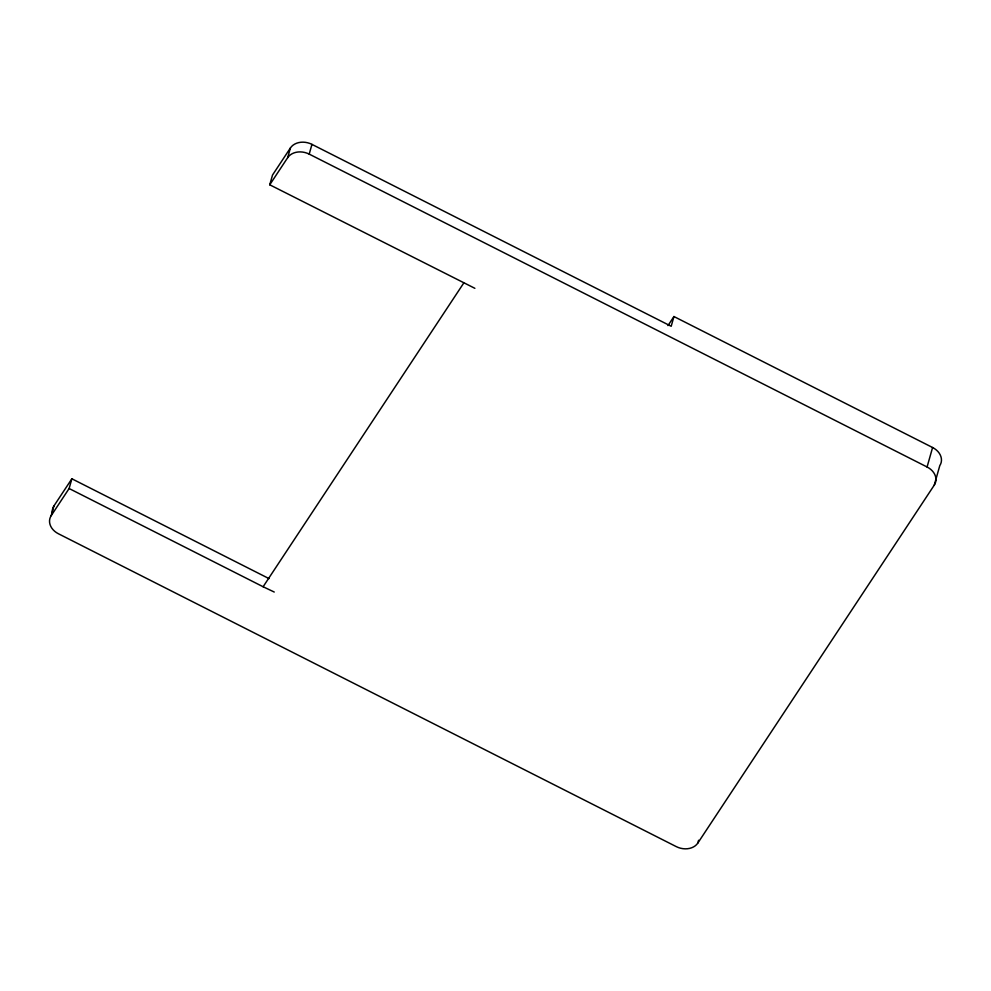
<?xml version="1.0" encoding="UTF-8"?>
<svg xmlns="http://www.w3.org/2000/svg" width="991" height="991" viewBox="0 0 991 991"><rect width="100%" height="100%" fill="white"/><g stroke="black" fill="none" stroke-linecap="round" stroke-linejoin="round"><path stroke-width="1.49" d="M667.971 325.581L673.942 316.538L932.593 447.511A16.29 12.772 15.8 0 1 939.79 465.634L934.278 485.107L697.825 843.056A16.29 12.772 15.8 0 1 676.283 846.624L58.407 533.753A16.29 12.772 15.8 0 1 51.21 515.63L53.96 505.893L71.872 478.777L269.019 578.608M51.21 515.63L69.122 488.513L71.872 478.777M474.875 288.319L269.75 184.797L272.513 175.06L290.425 147.944A16.29 12.772 15.8 0 1 311.954 144.376L671.192 326.274L673.942 316.538M269.75 184.797L287.663 157.68L290.425 147.944M287.663 157.68A16.29 12.772 15.8 0 1 309.204 154.113L311.954 144.376M697.825 843.056L698.605 840.269M934.278 485.107A16.29 12.772 15.8 0 0 927.081 466.984L932.593 447.511M69.122 488.513L263.111 586.746L463.738 283.03M263.111 586.746L274.247 592.036M309.204 154.113L927.081 466.984M52.3 512.297A16.29 12.772 15.8 0 1 53.96 505.893"/></g></svg>
